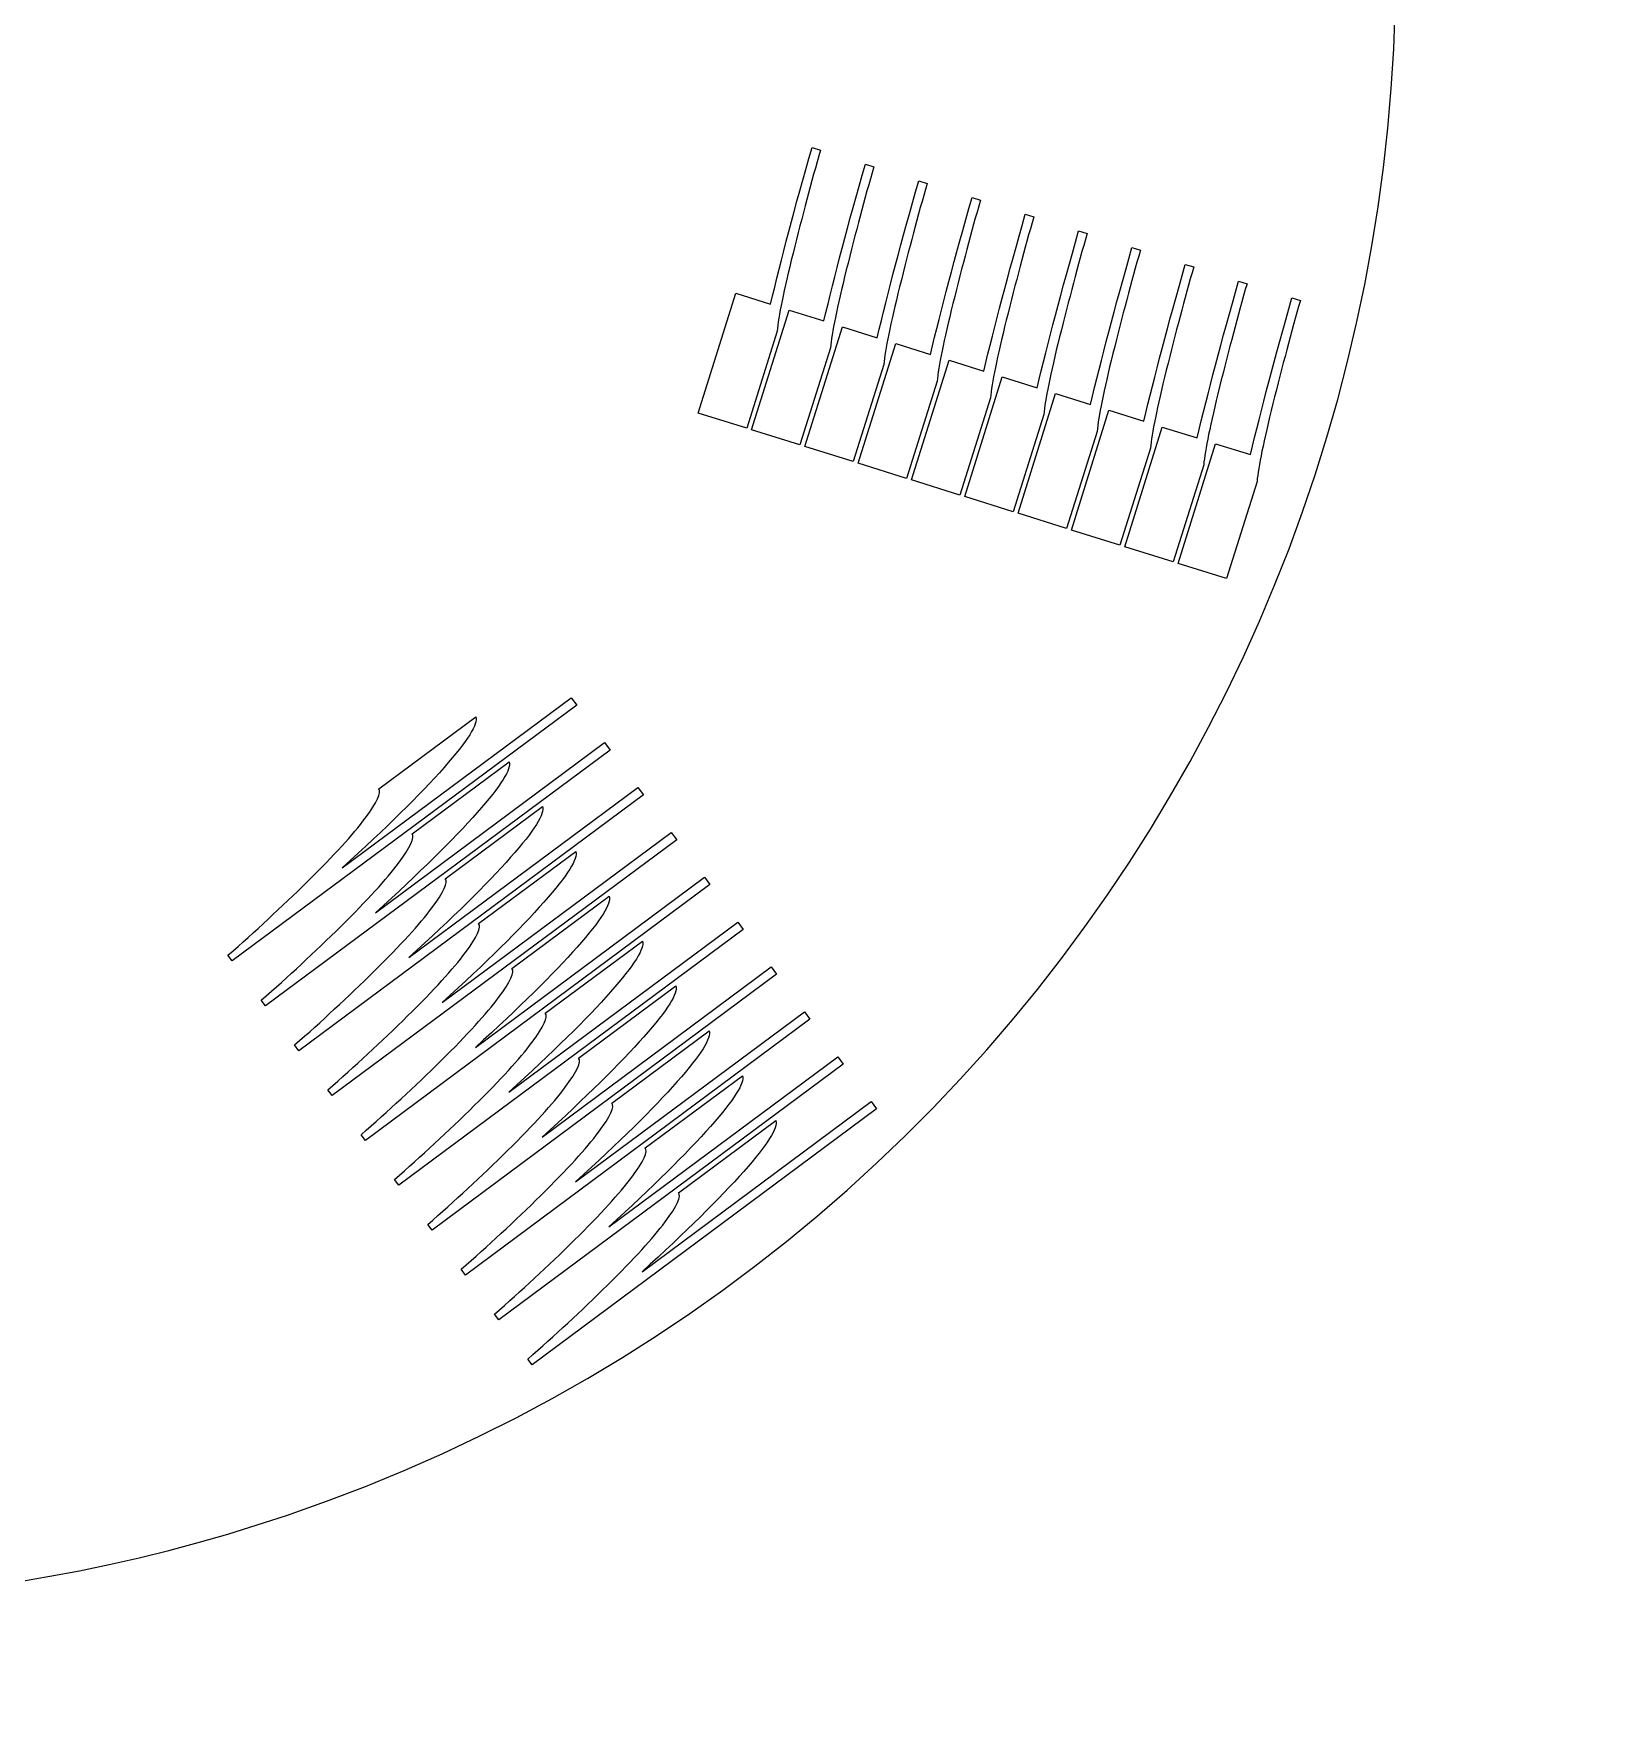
# Model space of a CAD drawing. Extents: x 4.7 to 101.2, y 199.7 to 292.
# Drawn here: x 59.18 to 101.23, y 199.74 to 245.26 of the extents above; entities that cross this region are included whole.
import ezdxf

# ---------------------------------------------------------------- set-up
doc = ezdxf.new("R2010")
doc.units = 0
doc.layers.add('Ebene_1', color=7, linetype='CONTINUOUS')

msp = doc.modelspace()

# ---------------------------------------------------------------- linework, layer by layer
at = {"layer": 'Ebene_1', "color": 7}
for points in [[(80.099793, 242.207855), (80.32555, 242.137109)], [(81.533306, 241.758631), (81.759063, 241.687885)], [(82.966832, 241.309403), (83.192589, 241.238657)], [(84.400345, 240.860179), (84.626102, 240.789433)], [(85.833858, 240.410955), (86.059615, 240.340209)], [(87.267371, 239.961731), (87.493128, 239.890985)], [(88.700884, 239.512507), (88.926641, 239.441761)], [(90.13441, 239.063279), (90.360167, 238.992533)], [(91.567923, 238.614056), (91.79368, 238.543309)], [(77.039285, 235.066286), (78.047885, 238.284817), (78.985441, 237.991012)], [(93.001436, 238.164832), (93.227192, 238.094086)], [(93.001436, 238.164832), (93.227192, 238.094086)], [(78.472797, 234.617062), (79.481397, 237.835593), (80.418954, 237.541788)], [(79.160845, 237.269378), (78.342479, 234.6579), (77.039285, 235.066286)], [(79.906323, 234.167834), (80.914923, 237.386365), (81.85248, 237.09256)], [(80.594358, 236.820154), (79.775992, 234.208676), (78.472797, 234.617062)], [(81.339836, 233.71861), (82.348436, 236.937141), (83.285993, 236.643337)], [(82.027884, 236.370926), (81.209518, 233.759448), (79.906323, 234.167834)], [(82.773349, 233.269386), (83.781949, 236.487917), (84.719505, 236.194113)], [(83.461397, 235.921702), (82.643031, 233.310224), (81.339836, 233.71861)], [(84.206862, 232.820162), (85.215462, 236.038693), (86.153018, 235.744889)], [(84.89491, 235.472478), (84.076544, 232.861), (82.773349, 233.269386)], [(85.640375, 232.370938), (86.648975, 235.589469), (87.586531, 235.295665)], [(86.328423, 235.023254), (85.510057, 232.411777), (84.206862, 232.820162)], [(87.073901, 231.92171), (88.082501, 235.140241), (89.020057, 234.846437)], [(87.761936, 234.57403), (86.94357, 231.962553), (85.640375, 232.370938)], [(88.507414, 231.472486), (89.516014, 234.691018), (90.45357, 234.397213)], [(89.195462, 234.124802), (88.377096, 231.513325), (87.073901, 231.92171)], [(89.940927, 231.023263), (90.949527, 234.241794), (91.887083, 233.947989)], [(92.062488, 233.226354), (91.244122, 230.614877), (89.940927, 231.023263), (90.949527, 234.241794), (91.887083, 233.947989)], [(90.628975, 233.675578), (89.810609, 231.064101), (88.507414, 231.472486)], [(92.062488, 233.226354), (91.244122, 230.614877), (89.940927, 231.023263)], [(73.626475, 227.411919), (73.773449, 227.214021), (64.512963, 220.336488), (64.398085, 220.491169)], [(67.468879, 222.838825), (73.626475, 227.411919)], [(68.449392, 224.961111), (71.06083, 226.900561)], [(74.522167, 226.205884), (74.669141, 226.007987), (65.408655, 219.130454), (65.293777, 219.285135)], [(68.36457, 221.63279), (74.522167, 226.205884)], [(69.345084, 223.755076), (71.956522, 225.694526)], [(75.417859, 224.99985), (75.564833, 224.801952), (66.304346, 217.924419), (66.189469, 218.0791)], [(69.260262, 220.426756), (75.417859, 224.99985)], [(70.240776, 222.549042), (72.852214, 224.488492)], [(76.313551, 223.793815), (76.460525, 223.595918), (67.200038, 216.718385), (67.085161, 216.873066)], [(70.155954, 219.220721), (76.313551, 223.793815)], [(71.136468, 221.343007), (73.747906, 223.282457)], [(77.209243, 222.587781), (77.356217, 222.389883), (68.09573, 215.51235), (67.980852, 215.667031)], [(71.051646, 218.014687), (77.209243, 222.587781)], [(72.03216, 220.136972), (74.643598, 222.076422)], [(78.104943, 221.381735), (78.251917, 221.183838), (68.99143, 214.306305), (68.876552, 214.460986)], [(71.947346, 216.808641), (78.104943, 221.381735)], [(72.92786, 218.930927), (75.539298, 220.870377)], [(79.000635, 220.175701), (79.147608, 219.977803), (69.887122, 213.10027), (69.772244, 213.254951)], [(72.843038, 215.602607), (79.000635, 220.175701)], [(73.823552, 217.724892), (76.434989, 219.664342)], [(79.896327, 218.969666), (80.0433, 218.771768), (70.782814, 211.894235), (70.667936, 212.048916)], [(73.73873, 214.396572), (79.896327, 218.969666)], [(74.719243, 216.518858), (77.330681, 218.458308)], [(80.792019, 217.763632), (80.938992, 217.565734), (71.678506, 210.688201), (71.563628, 210.842882)], [(74.634422, 213.190537), (80.792019, 217.763632)], [(75.614935, 215.312823), (78.226373, 217.252273)], [(81.68771, 216.557597), (81.834684, 216.359699), (72.574198, 209.482166), (72.45932, 209.636847)], [(75.530114, 211.984503), (81.68771, 216.557597), (81.834684, 216.359699), (72.574198, 209.482166), (72.45932, 209.636847)], [(75.530114, 211.984503), (81.68771, 216.557597)], [(76.510627, 214.106789), (79.122065, 216.046239)], [(76.510627, 214.106789), (79.122065, 216.046239)]]:
    msp.add_lwpolyline(points, dxfattribs=at)
for points in [[(65.974969, 205.434247), (88.928165, 213.208426), (101.23319, 238.117885), (93.459011, 261.071081)], [(78.985441, 237.991012), (79.268954, 239.193576), (79.640405, 240.59919), (80.099793, 242.207855)], [(80.32555, 242.137109), (80.083589, 241.2905), (79.837774, 240.365433), (79.588105, 239.361907)], [(80.418954, 237.541788), (80.702467, 238.744352), (81.073917, 240.149966), (81.533306, 241.758631)], [(81.759063, 241.687885), (81.517102, 240.841276), (81.271287, 239.916209), (81.021618, 238.912683)], [(81.85248, 237.09256), (82.135993, 238.295124), (82.507443, 239.700738), (82.966832, 241.309403)], [(83.192589, 241.238657), (82.950628, 240.392048), (82.704813, 239.466981), (82.455144, 238.463455)], [(83.285993, 236.643337), (83.569505, 237.8459), (83.940956, 239.251514), (84.400345, 240.860179)], [(84.626102, 240.789433), (84.384141, 239.942824), (84.138326, 239.017757), (83.888657, 238.014231)], [(84.719505, 236.194113), (85.003018, 237.396676), (85.374469, 238.80229), (85.833858, 240.410955)], [(86.059615, 240.340209), (85.817654, 239.4936), (85.571839, 238.568533), (85.32217, 237.565007)], [(86.153018, 235.744889), (86.436531, 236.947452), (86.807982, 238.353066), (87.267371, 239.961731)], [(87.493128, 239.890985), (87.251167, 239.044377), (87.005352, 238.119309), (86.755683, 237.115783)], [(87.586531, 235.295665), (87.870044, 236.498228), (88.241495, 237.903842), (88.700884, 239.512507)], [(88.926641, 239.441761), (88.68468, 238.595153), (88.438865, 237.670085), (88.189196, 236.666559)], [(79.588105, 239.361907), (79.339036, 238.358196), (79.196616, 237.660687), (79.160845, 237.269378)], [(89.020057, 234.846437), (89.30357, 236.049), (89.675021, 237.454614), (90.13441, 239.063279)], [(90.360167, 238.992533), (90.118206, 238.145925), (89.872391, 237.220857), (89.622722, 236.217331)], [(81.021618, 238.912683), (80.772549, 237.908972), (80.630129, 237.211463), (80.594358, 236.820154)], [(90.45357, 234.397213), (90.737083, 235.599776), (91.108534, 237.00539), (91.567923, 238.614056)], [(91.79368, 238.543309), (91.551718, 237.696701), (91.305903, 236.771633), (91.056235, 235.768107)], [(82.455144, 238.463455), (82.206075, 237.459744), (82.063655, 236.762235), (82.027884, 236.370926)], [(91.887083, 233.947989), (92.170596, 235.150552), (92.542047, 236.556167), (93.001436, 238.164832)], [(91.887083, 233.947989), (92.170596, 235.150552), (92.542047, 236.556167), (93.001436, 238.164832)], [(93.227192, 238.094086), (92.985231, 237.247477), (92.739416, 236.322409), (92.489747, 235.318884)], [(93.227192, 238.094086), (92.985231, 237.247477), (92.739416, 236.322409), (92.489747, 235.318884)], [(83.888657, 238.014231), (83.639588, 237.010521), (83.497168, 236.313011), (83.461397, 235.921702)], [(85.32217, 237.565007), (85.073101, 236.561297), (84.930681, 235.863787), (84.89491, 235.472478)], [(86.755683, 237.115783), (86.506614, 236.112073), (86.364194, 235.414563), (86.328423, 235.023254)], [(88.189196, 236.666559), (87.940127, 235.662849), (87.797707, 234.965339), (87.761936, 234.57403)], [(89.622722, 236.217331), (89.373653, 235.213621), (89.231233, 234.516111), (89.195462, 234.124802)], [(91.056235, 235.768107), (90.807166, 234.764397), (90.664746, 234.066887), (90.628975, 233.675578)], [(92.489747, 235.318884), (92.240678, 234.315173), (92.098259, 233.617663), (92.062488, 233.226354)], [(92.489747, 235.318884), (92.240678, 234.315173), (92.098259, 233.617663), (92.062488, 233.226354)], [(71.06083, 226.900561), (71.129985, 226.713495), (70.84485, 226.258601), (70.205425, 225.535879)], [(70.205425, 225.535879), (69.559574, 224.808386), (68.647392, 223.909368), (67.468879, 222.838825)], [(71.956522, 225.694526), (72.025677, 225.507461), (71.740542, 225.052567), (71.101117, 224.329844)], [(68.090075, 224.176624), (68.408873, 224.606324), (68.528645, 224.867819), (68.449392, 224.961111)], [(72.852214, 224.488492), (72.921369, 224.301426), (72.636234, 223.846532), (71.996809, 223.12381)], [(66.540864, 222.47784), (67.248826, 223.175385), (67.76523, 223.741647), (68.090075, 224.176624)], [(71.101117, 224.329844), (70.455266, 223.602352), (69.543084, 222.703334), (68.36457, 221.63279)], [(68.985767, 222.970589), (69.304565, 223.400289), (69.424337, 223.661785), (69.345084, 223.755076)], [(71.996809, 223.12381), (71.350958, 222.396317), (70.438776, 221.497299), (69.260262, 220.426756)], [(73.747906, 223.282457), (73.81706, 223.095392), (73.531926, 222.640498), (72.892501, 221.917775)], [(67.436556, 221.271805), (68.144518, 221.969351), (68.660922, 222.535612), (68.985767, 222.970589)], [(64.398085, 220.491169), (65.118642, 221.118071), (65.832902, 221.780295), (66.540864, 222.47784)], [(69.881459, 221.764555), (70.200256, 222.194255), (70.320029, 222.45575), (70.240776, 222.549042)], [(68.332247, 220.065771), (69.04021, 220.763316), (69.556614, 221.329578), (69.881459, 221.764555)], [(72.892501, 221.917775), (72.24665, 221.190283), (71.334468, 220.291265), (70.155954, 219.220721)], [(74.643598, 222.076422), (74.712752, 221.889357), (74.427618, 221.434463), (73.788193, 220.71174)], [(65.293777, 219.285135), (66.014334, 219.912037), (66.728594, 220.57426), (67.436556, 221.271805)], [(70.777151, 220.55852), (71.095948, 220.98822), (71.215721, 221.249716), (71.136468, 221.343007)], [(75.539298, 220.870377), (75.608452, 220.683312), (75.323318, 220.228418), (74.683893, 219.505695)], [(69.227939, 218.859736), (69.935902, 219.557282), (70.452305, 220.123543), (70.777151, 220.55852)], [(73.788193, 220.71174), (73.142342, 219.984248), (72.23016, 219.08523), (71.051646, 218.014687)], [(66.189469, 218.0791), (66.910026, 218.706002), (67.624286, 219.368226), (68.332247, 220.065771)], [(71.672843, 219.352486), (71.99164, 219.782185), (72.111413, 220.043681), (72.03216, 220.136972)], [(74.683893, 219.505695), (74.038042, 218.778203), (73.12586, 217.879185), (71.947346, 216.808641)], [(76.434989, 219.664342), (76.504144, 219.477277), (76.219009, 219.022383), (75.579585, 218.29966)], [(70.123631, 217.653702), (70.831593, 218.351247), (71.347997, 218.917508), (71.672843, 219.352486)], [(67.085161, 216.873066), (67.805718, 217.499967), (68.519977, 218.162191), (69.227939, 218.859736)], [(72.568543, 218.14644), (72.88734, 218.57614), (73.007113, 218.837635), (72.92786, 218.930927)], [(18.888538, 218.0853), (30.581293, 204.733987), (49.165341, 199.740876), (65.974969, 205.434247)], [(71.019331, 216.447656), (71.727293, 217.145202), (72.243697, 217.711463), (72.568543, 218.14644)], [(75.579585, 218.29966), (74.933734, 217.572168), (74.021551, 216.67315), (72.843038, 215.602607)], [(77.330681, 218.458308), (77.399836, 218.271243), (77.114701, 217.816349), (76.475277, 217.093626)], [(67.980852, 215.667031), (68.70141, 216.293933), (69.415669, 216.956156), (70.123631, 217.653702)], [(73.464235, 216.940406), (73.783032, 217.370105), (73.902804, 217.631601), (73.823552, 217.724892)], [(78.226373, 217.252273), (78.295528, 217.065208), (78.010393, 216.610314), (77.370969, 215.887591)], [(71.915023, 215.241622), (72.622985, 215.939167), (73.139389, 216.505428), (73.464235, 216.940406)], [(76.475277, 217.093626), (75.829426, 216.366133), (74.917243, 215.467116), (73.73873, 214.396572)], [(68.876552, 214.460986), (69.59711, 215.087887), (70.311369, 215.750111), (71.019331, 216.447656)], [(74.359927, 215.734371), (74.678724, 216.164071), (74.798496, 216.425566), (74.719243, 216.518858)], [(77.370969, 215.887591), (76.725117, 215.160099), (75.812935, 214.261081), (74.634422, 213.190537)], [(79.122065, 216.046239), (79.19122, 215.859173), (78.906085, 215.404279), (78.26666, 214.681557)], [(79.122065, 216.046239), (79.19122, 215.859173), (78.906085, 215.404279), (78.26666, 214.681557)], [(72.810715, 214.035587), (73.518677, 214.733133), (74.035081, 215.299394), (74.359927, 215.734371)], [(75.255618, 214.528337), (75.574416, 214.958036), (75.694188, 215.219532), (75.614935, 215.312823)], [(69.772244, 213.254951), (70.492802, 213.881853), (71.207061, 214.544076), (71.915023, 215.241622)], [(73.706407, 212.829552), (74.414369, 213.527098), (74.930773, 214.093359), (75.255618, 214.528337)], [(78.26666, 214.681557), (77.620809, 213.954064), (76.708627, 213.055046), (75.530114, 211.984503)], [(78.26666, 214.681557), (77.620809, 213.954064), (76.708627, 213.055046), (75.530114, 211.984503)], [(70.667936, 212.048916), (71.388493, 212.675818), (72.102753, 213.338042), (72.810715, 214.035587)], [(76.15131, 213.322302), (76.470108, 213.752002), (76.58988, 214.013497), (76.510627, 214.106789)], [(76.15131, 213.322302), (76.470108, 213.752002), (76.58988, 214.013497), (76.510627, 214.106789)], [(74.602099, 211.623518), (75.310061, 212.321063), (75.826465, 212.887325), (76.15131, 213.322302)], [(74.602099, 211.623518), (75.310061, 212.321063), (75.826465, 212.887325), (76.15131, 213.322302)], [(71.563628, 210.842882), (72.284185, 211.469784), (72.998445, 212.132007), (73.706407, 212.829552)], [(72.45932, 209.636847), (73.179877, 210.263749), (73.894137, 210.925973), (74.602099, 211.623518)], [(72.45932, 209.636847), (73.179877, 210.263749), (73.894137, 210.925973), (74.602099, 211.623518)]]:
    msp.add_open_spline(points, degree=3, dxfattribs=at)

doc.saveas('drawing.dxf')
